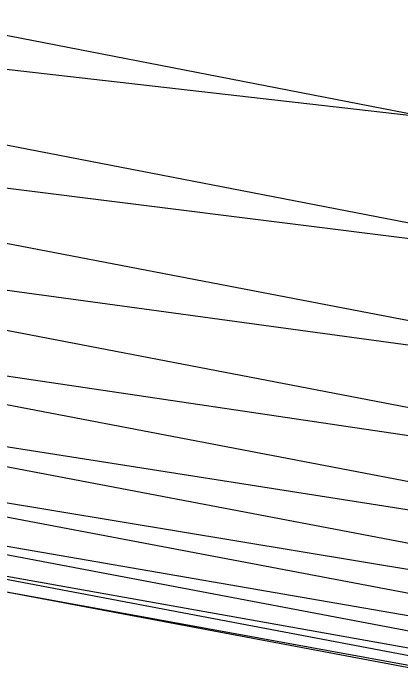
# Model space of a CAD drawing. Extents: x -429 to 429, y -1 to 209.
# Drawn here: x 1.015 to 2.029, y -0.387 to 1.332 of the extents above; entities that cross this region are included whole.
import ezdxf

# ---------------------------------------------------------------- set-up
doc = ezdxf.new("R2010")
doc.units = 0

msp = doc.modelspace()

# ---------------------------------------------------------------- linework, layer by layer
at = {"layer": 'default', "color": 5, "linetype": 'CONTINUOUS'}
for p, q in [((2.098, 1.059, -4.506), (0.008, 1.466, -4.284)), ((2.081, 1.061, 3.257), (0.008, 1.298, 3.003)), ((2.098, 0.773, -4.015), (0.008, 1.178, -3.815)), ((2.082, 0.738, 2.856), (0.008, 0.999, 2.614)), ((2.098, 0.518, -3.539), (0.008, 0.92, -3.361)), ((2.083, 0.459, 2.446), (0.008, 0.743, 2.222)), ((2.097, 0.291, -3.075), (0.008, 0.692, -2.921)), ((2.084, 0.222, 2.03), (0.008, 0.529, 1.826)), ((2.097, 0.098, -2.619), (0.008, 0.497, -2.492)), ((2.085, 0.027, 1.612), (0.008, 0.354, 1.43)), ((2.096, -0.063, -2.172), (0.008, 0.334, -2.073)), ((2.086, -0.129, 1.194), (0.008, 0.215, 1.036)), ((2.095, -0.194, -1.731), (0.008, 0.202, -1.662)), ((2.087, -0.25, 0.779), (0.008, 0.109, 0.646)), ((2.094, -0.292, -1.299), (0.008, 0.104, -1.261)), ((2.092, -0.356, -0.876), (0.008, 0.039, -0.87)), ((2.088, -0.335, 0.375), (0.008, 0.036, 0.264)), ((2.091, -0.387, -0.459), (0.008, 0.004, -0.488)), ((2.09, -0.381, 0.063), (0.008, 0))]:
    msp.add_line(p, q, dxfattribs=at)

doc.saveas('drawing.dxf')
